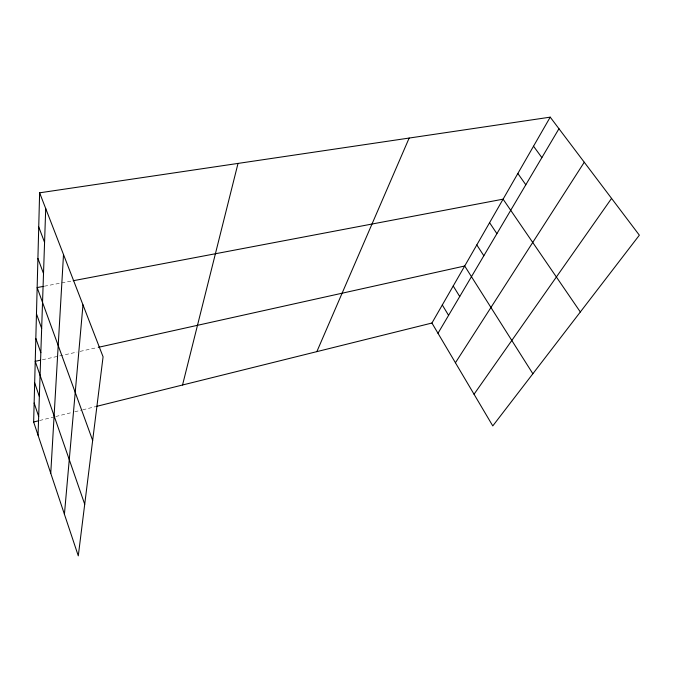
<?xml version="1.0" encoding="UTF-8"?>
<svg xmlns="http://www.w3.org/2000/svg" width="673" height="673" viewBox="0 0 673 673"><rect width="100%" height="100%" fill="white"/><g stroke="black" fill="none" stroke-linecap="round" stroke-linejoin="round"><path stroke-width="0.5" stroke-dasharray="3.37 2.52" d="M39.673 420.507L54.723 416.772M55.733 416.52L72.793 412.28M74.787 411.783L81.753 410.05M82.745 409.807L95.684 406.593M42.374 359.752L77.067 352.055M80.104 351.382L97.215 347.579M44.359 286.202L72.146 280.927"/><path stroke-width="1.01" d="M39.623 192.815L103.078 356.808L78.287 555.848L33.65 422.005L39.623 192.815L550.22 117.152L639.35 235.188L492.779 425.916L431.931 323.032L550.22 117.152M38.041 435.187L45.714 208.554M50.753 473.279L63.506 254.545M64.423 514.265L82.981 304.861M182.543 385.006L238.023 163.413M316.857 351.626L409.159 138.049M437.988 333.278L558.96 128.72M455.428 362.764L584.265 162.243M474.044 394.243L611.572 198.4M33.65 422.005L38.672 420.76M96.676 406.341L431.931 323.032M40.33 360.206L35.232 361.342L84.714 504.254M98.224 347.352L464.698 265.995L532.865 373.751M43.324 286.395L37.15 287.573L92.664 440.462M73.18 280.734L503.093 199.166L580.336 311.986M533.529 146.201L541.866 157.633M517.848 173.491L525.815 184.772M489.582 222.679L496.901 233.666M476.804 244.922L483.837 255.757M453.215 285.983L459.726 296.524M442.304 304.97L448.588 315.368M38.731 226.927L44.569 242.364M37.915 258.415L43.509 273.549M36.468 313.87L41.659 328.407M35.829 338.401L40.834 352.66M34.668 382.836L39.354 396.54M34.146 403.018L38.681 416.452"/></g></svg>
